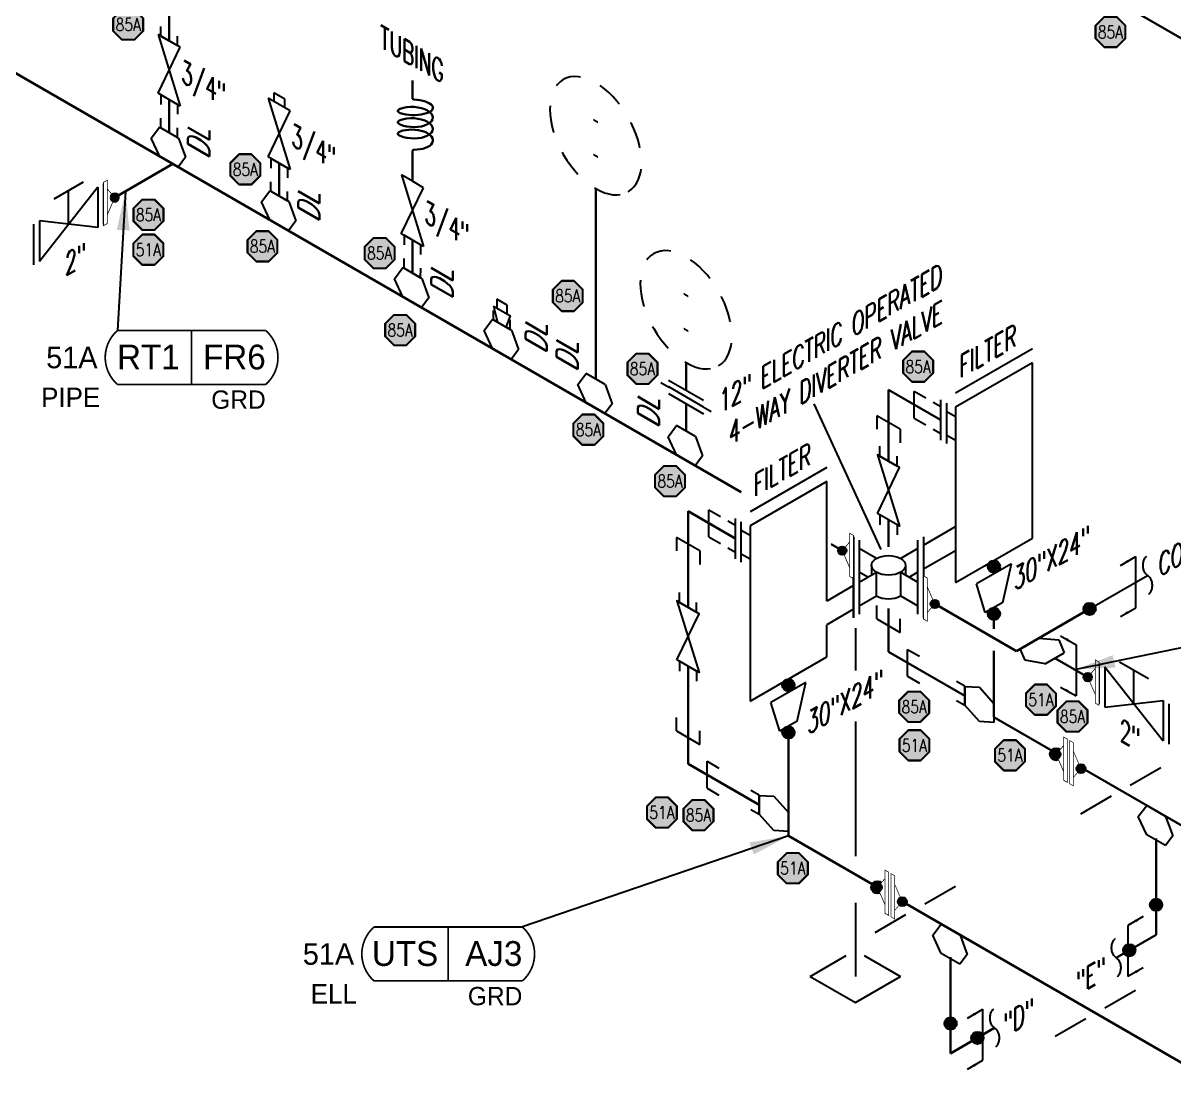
# Model space of a CAD drawing. Header units: inches. Extents: x 0 to 17.2, y 0 to 11.2.
# Drawn here: x 6.78 to 12.11, y 2.58 to 7.45 of the extents above; entities that cross this region are included whole.
import ezdxf
from ezdxf.enums import TextEntityAlignment as Align

# ---------------------------------------------------------------- set-up
doc = ezdxf.new("R2010")
doc.units = ezdxf.units.IN
doc.header["$MEASUREMENT"] = 0
doc.linetypes.add('HIDDEN2', pattern=[0.1875, 0.125, -0.0625])
for name, color, linetype in [('3', 1, 'Continuous'), ('COMP', 1, 'Continuous'), ('Continuation', 7, 'Continuous'), ('DL', 20, 'Continuous'), ('EQUIP', 131, 'Continuous'), ('FITTINGS', 4, 'Continuous'), ('PART_PCML', 7, 'Continuous'), ('PART_SelectedCML_RT', 132, 'Continuous'), ('PART_SelectedCML_UT', 132, 'Continuous'), ('PIPE-ANNO', 150, 'HIDDEN2'), ('TEXT', 7, 'Continuous'), ('UNAS.PIPE', 251, 'Continuous'), ('WELD POINTS', 41, 'Continuous'), ('Welds', 7, 'Continuous')]:
    doc.layers.add(name, color=color, linetype=linetype)
doc.layers.add('PIPE', color=7, linetype='Continuous', lineweight=30)
doc.styles.add('CMLPAS', font='')
doc.styles.add('ISO30', font='simplex.shx', dxfattribs={"width": 0.85, "oblique": 30, "height": 0.075})
doc.styles.add('PART_Standard', font='romans', dxfattribs={"width": 0.8, "height": 0.09})
doc.styles.add('Richmond', font='arial.ttf')
doc.styles.add('SIMPLEX', font='ROMANS')
doc.styles.get("Standard").update_dxf_attribs({"font": 'arial.ttf'})
doc.styles.get('CMLPAS').set_extended_font_data('Cordia New')
doc.dimstyles.new('Richmond', dxfattribs={"dimtxt": 0.18, "dimasz": 0.18, "dimexe": 0.18, "dimexo": 0.0625, "dimgap": 0.09, "dimtad": 0, "dimtih": 1, "dimtoh": 1, "dimdec": 4, "dimzin": 0, "dimdsep": 46, "dimtxsty": 'Richmond', "dimcen": 0.09, "dimadec": 0, "dimazin": 0, "dimtfac": 1, "dimtdec": 4, "dimtofl": 0, "dimtmove": 0, "dimatfit": 3, "dimfxl": 1, "dimtolj": 1, "dimtzin": 0, "dimarcsym": 0})
doc.dimstyles.get("Standard").update_dxf_attribs({"dimtxt": 0.18, "dimasz": 0.18, "dimexe": 0.18, "dimexo": 0.0625, "dimgap": 0.09, "dimtad": 0, "dimtih": 1, "dimtoh": 1, "dimdec": 4, "dimzin": 0, "dimdsep": 46, "dimtxsty": 'Standard', "dimcen": 0.09, "dimadec": 0, "dimazin": 0, "dimtfac": 1, "dimtdec": 4, "dimtofl": 0, "dimtmove": 0, "dimatfit": 3, "dimfxl": 1, "dimtolj": 1, "dimtzin": 0, "dimarcsym": 0})

# ---------------------------------------------------------------- blocks, each defined once
blk = doc.blocks.new('2_SOCKET_SINGLE_30')
at = {"color": 0, "linetype": 'ByBlock', "lineweight": -2}
for p, q in [((0, 0.0625), (0.0541, 0.0937)), ((0, 0.0625), (0, -0.0625)), ((0, -0.0625), (0.0541, -0.0313))]:
    blk.add_line(p, q, dxfattribs=at)
blk = doc.blocks.new('DL_Vert_30')
at = {"layer": 'DL', "style": 'ISO30', "oblique": 30, "width": 0.85}
blk.add_text('DL', height=0.1, rotation=90, dxfattribs=at).set_placement((0, 0))
blk = doc.blocks.new('1_Text_330')
at = {"layer": 'TEXT', "style": 'PART_Standard', "oblique": 330, "width": 0.8}
blk.add_attdef('3/4"', (0, 0), '', height=0.09, rotation=330, dxfattribs=at)
blk = doc.blocks.new('O-let 2')
at = {"layer": 'FITTINGS', "linetype": 'ByBlock'}
for p, q in [((11.0972, 20.3791), (11.136, 20.4308)), ((11.2238, 20.3801), (11.136, 20.4308)), ((11.1362, 20.2951), (11.0972, 20.3791)), ((11.2238, 20.3801), (11.2567, 20.2906)), ((11.2227, 20.2452), (11.1362, 20.2951)), ((11.2567, 20.2906), (11.2227, 20.2452))]:
    blk.add_line(p, q, dxfattribs=at)
blk = doc.blocks.new('Bleeder Valve 4')
at = {"layer": 'FITTINGS', "linetype": 'ByBlock'}
for p, q in [((0.0256, 0.2976), (-0.0253, 0.3271)), ((-0.0253, 0.3271), (-0.0253, 0.2874)), ((0.0002, 0.2727), (-0.051, 0.3022)), ((-0.051, 0.3022), (0.0515, -0.0297)), ((0.0513, 0.2431), (0.0002, 0.2727)), ((0.0256, 0.258), (0.0256, 0.2976)), ((-0.0515, 0.0297), (0.0513, 0.2431)), ((0.0515, -0.0297), (-0.0515, 0.0297))]:
    blk.add_line(p, q, dxfattribs=at)
blk = doc.blocks.new('Bleeder 4')
at = {"layer": 'PIPE', "linetype": 'Continuous'}
blk.add_line((0.0005, 0.1353), (0.0005, 0.2878), dxfattribs=at)
for name, p in [('Bleeder Valve 4', (0.0005, 0.2878)), ('O-let 2', (-11.1794, -20.2702))]:
    blk.add_blockref(name, p)
blk = doc.blocks.new('3_VALVE_FLANGE_GATE_30')
at = {"color": 0, "linetype": 'ByBlock', "lineweight": -2}
blk.add_wipeout([(-0.1624, -0.1875), (-0.1353, -0.1719), (0, 0), (0.1353, -0.0156), (0.1624, 0), (0.1624, 0.1875), (0.1353, 0.1719), (0, 0), (-0.1353, 0.0156), (-0.1624, 0)], dxfattribs=at)
for p, q in [((0.1353, 0.1719), (-0.1353, -0.1719)), ((0.0677, 0.1953), (-0.0677, 0.1172)), ((0.1353, 0.1719), (0.1353, -0.0156)), ((0.1624, 0.1875), (0.1624, 0)), ((0, 0), (0, 0.1563)), ((-0.1624, 0), (-0.1624, -0.1875)), ((-0.1353, 0.0156), (-0.1353, -0.1719)), ((0.1353, -0.0156), (-0.1353, 0.0156))]:
    blk.add_line(p, q, dxfattribs=at)
blk = doc.blocks.new('AM9A04')
at = {"linetype": 'Continuous', "const_width": 0.01}
blk.add_lwpolyline([(0, -0.289), (0, 0.289), (-0.05, 0.318), (-0.05, -0.26)], close=True, dxfattribs=at)
at = {"const_width": 0.01}
blk.add_lwpolyline([(-0.05, -0.144), (-0.15, 0.087), (-0.05, 0.202)], dxfattribs=at)
blk = doc.blocks.new('A09')
at = {"layer": 'Welds'}
h = blk.add_hatch(color=256, dxfattribs=at)
h.dxf.hatch_style = 1
h.paths.add_polyline_path([(-0.03, 0, 1), (0.03, 0, 1)])
blk.add_circle((0, 0), 0.03, dxfattribs=at)
blk = doc.blocks.new('*U81')
blk.add_wipeout([(0.052, -0.03), (0.0173, -0.07), (0.0173, -0.1101), (0, -0.1001), (0, 0.1001), (0.0173, 0.0901), (0.0173, 0.05)]).dxf.layer = 'COMP'
at = {"layer": '3', "xscale": 0.65, "yscale": 0.65, "zscale": 0.65}
blk.add_blockref('A09', (0.052, -0.03), dxfattribs=at)
at = {"layer": 'COMP', "xscale": 0.3466300616258731, "yscale": 0.3466300616258731, "zscale": 0.3466300616258731, "rotation": 180}
blk.add_blockref('AM9A04', (0, 0), dxfattribs=at)
blk = doc.blocks.new('1_Text_30')
at = {"layer": 'TEXT', "style": 'PART_Standard', "oblique": 30, "width": 0.8}
blk.add_attdef('TEXT', (0, 0), '', height=0.09, rotation=30, dxfattribs=at)
blk = doc.blocks.new('2_PLUG_PIPE_30')
at = {"color": 0, "linetype": 'ByBlock', "lineweight": -2}
blk.add_wipeout([(0, 0.0231), (0, -0.0231), (0.0551, -0.0133), (0.0551, 0.0037), (0.0903, 0.0241), (0.0903, 0.0802), (0.0551, 0.0599), (0.0551, 0.0769)], dxfattribs=at)
for p, q in [((0.0551, 0.0769), (0, 0.0231)), ((0.0903, 0.0802), (0.0551, 0.0599)), ((0.0551, 0.0769), (0.0551, -0.0133)), ((0.0903, 0.0241), (0.0903, 0.0802)), ((0, 0.0231), (0, -0.0231)), ((0.0551, 0.0037), (0.0903, 0.0241)), ((0, -0.0231), (0.0551, -0.0133))]:
    blk.add_line(p, q, dxfattribs=at)
blk = doc.blocks.new('1_ID-BUBBLE_INSTRUMENT_330')
at = {"color": 0, "linetype": 'ByBlock', "lineweight": -2, "extrusion": (0, 0, -1)}
blk.add_ellipse((0, 0), major_axis=(0.1502, -0.2601), ratio=0.57735, dxfattribs=at)
at = {"color": 0, "linetype": 'ByBlock', "lineweight": -2, "oblique": 330}
for tag, p in [('INST.TYPE', (0.0187, 0.067)), ('NUM', (0.0187, -0.0943))]:
    blk.add_attdef(tag, text='', height=0.075, rotation=330, dxfattribs=at).set_placement(p, align=Align.MIDDLE_CENTER)
blk = doc.blocks.new('2_WELD_SINGLE_00')
at = {"linetype": 'ByBlock', "lineweight": -2}
h = blk.add_hatch(color=0, dxfattribs=at)
edge = h.paths.add_edge_path()
edge.add_arc((0, 0), 0.0286, 0, 360)
at = {"color": 0, "linetype": 'ByBlock', "lineweight": -2}
blk.add_circle((0, 0), 0.0286, dxfattribs=at)
blk = doc.blocks.new('2_REDUCER_THREAD_CONCENTRIC_30')
at = {"color": 0, "linetype": 'ByBlock', "lineweight": -2}
blk.add_wipeout([(0.0677, 0.0859), (-0.0677, 0.0547), (-0.0677, -0.1328), (0.0677, -0.0078)], dxfattribs=at)
for p, q in [((0.0677, 0.0859), (-0.0677, 0.0547)), ((-0.0677, -0.1328), (-0.0677, 0.0547)), ((0.0677, -0.0078), (0.0677, 0.0859)), ((0.0677, -0.0078), (-0.0677, -0.1328))]:
    blk.add_line(p, q, dxfattribs=at)
blk = doc.blocks.new('O-let 4')
at = {"layer": 'FITTINGS', "linetype": 'ByBlock'}
for p, q in [((-0.1013, 0.0417), (-0.0338, 0.0377)), ((-0.1013, -0.0457), (-0.1013, 0.0417)), ((-0.0338, 0.0377), (0.0338, -0.0377)), ((-0.0338, -0.1212), (-0.1013, -0.0457)), ((0.0338, -0.0377), (0.0338, -0.1251)), ((0.0338, -0.1251), (-0.0338, -0.1212))]:
    blk.add_line(p, q, dxfattribs=at)
blk = doc.blocks.new('*U115')
blk.add_wipeout([(-0.0515, -0.1067), (0.0515, -0.1661), (0, 0), (0.0515, 0.1067), (-0.0515, 0.1661), (0, 0)]).dxf.layer = 'FITTINGS'
at = {"layer": 'FITTINGS'}
blk.add_lwpolyline([(-0.0515, -0.1067), (0.0515, 0.1067), (-0.0515, 0.1661), (0.0515, -0.1661)], close=True, dxfattribs=at)
at = {"layer": 'FITTINGS', "xscale": 0.7320126629850954, "yscale": 0.7320126629850954, "zscale": 0.7320126629850954}
for p, rotation in [((0, 0.1364), 59.99999999999999), ((0, -0.1364), 239.9999999999999)]:
    blk.add_blockref('2_SOCKET_SINGLE_30', p, dxfattribs=dict(at, rotation=rotation))
blk = doc.blocks.new('1_BREAK-PIPE_PIPE_00')
at = {"color": 0, "linetype": 'ByBlock', "lineweight": -2}
for centre, major_axis in [((-0.03, 0.092), (0, -0.101)), ((0.03, -0.092), (0, 0.101))]:
    blk.add_ellipse(centre, major_axis=major_axis, ratio=0.711978, start_param=0.427466, end_param=3.141593, dxfattribs=at)
blk = doc.blocks.new('1_Tilde_00')
at = {"layer": 'PIPE-ANNO', "xscale": -0.5000000000000001, "yscale": 0.5, "zscale": 0.5}
blk.add_blockref('1_BREAK-PIPE_PIPE_00', (0, 0), dxfattribs=at)
blk = doc.blocks.new('1_Cont_30')
at = {"layer": 'Continuation', "style": 'PART_Standard', "oblique": 30, "width": 0.8}
blk.add_attdef('CONT', (0, 0), '', height=0.09, rotation=30, dxfattribs=at)
blk = doc.blocks.new('4_SUPPORT_I-BEAM_30')
at = {"color": 0, "linetype": 'ByBlock', "lineweight": -2}
for p, q in [((-0.0435, 0.0251), (-0.1857, 0.1072)), ((0.1857, -0.1072), (0.0435, -0.0251))]:
    blk.add_line(p, q, dxfattribs=at)
blk = doc.blocks.new('3-Loop')
at = {"layer": 'PIPE', "ltscale": 0.5}
for points in [[(-0.4677, 0), (-0.3865, 0)], [(-0.1397, 0), (0, 0)]]:
    blk.add_lwpolyline(points, dxfattribs=at)
for centre, major_axis, ratio, start_param, end_param in [((-0.3432, -0.0009), (0.0023, -0.0946), 0.379153, 4.759988, 8.496899), ((-0.2982, -0.0017), (-0.0037, 0.0937), 0.498281, 0.882377, 5.362584), ((-0.2457, -0.0017), (-0.0037, 0.0937), 0.498281, 0.882377, 5.362568), ((-0.193, -0.0017), (-0.0037, 0.0937), 0.498281, 0.882377, 4.632135)]:
    blk.add_ellipse(centre, major_axis=major_axis, ratio=ratio, start_param=start_param, end_param=end_param, dxfattribs=at)
at = {"layer": 'PIPE'}
for points in [[(-0.3159, 0.0565), (-0.3266, 0.0807), (-0.3367, 0.0564), (-0.3367, 0.0564)], [(-0.2633, 0.0565), (-0.2741, 0.0807), (-0.2841, 0.0564), (-0.2841, 0.0564)], [(-0.2107, 0.0565), (-0.2214, 0.0807), (-0.2314, 0.0564), (-0.2314, 0.0564)], [(-0.3791, -0.0064), (-0.3793, 0), (-0.3865, 0), (-0.3865, 0)], [(-0.1397, 0), (-0.1462, 0), (-0.1461, -0.0074), (-0.1461, -0.0074)]]:
    blk.add_open_spline(points, degree=3, dxfattribs=at)
blk = doc.blocks.new('*U111')
blk.add_wipeout([(-0.0234, 0.1133), (-0.0234, 0.0732), (-0.0581, 0.0332), (-0.0234, -0.0469), (-0.0234, -0.0869), (0.0222, -0.1133), (0.0222, -0.0732), (0.0569, -0.0332), (0.0222, 0.0469), (0.0222, 0.0869)])
at = {"linetype": 'Continuous', "const_width": 0.003}
blk.add_lwpolyline([(0.0049, -0.1032), (0.0222, -0.1133), (0.0222, 0.0869), (0.0049, 0.0969)], close=True, dxfattribs=at)
at = {"const_width": 0.003}
blk.add_lwpolyline([(0.0222, 0.0469), (0.0569, -0.0332), (0.0222, -0.0732)], dxfattribs=at)
at = {"xscale": 0.3466300616258731, "yscale": 0.3466300616258731, "zscale": 0.3466300616258731}
blk.add_blockref('AM9A04', (-0.0061, 0.0032), dxfattribs=at)
at = {"layer": 'Welds', "xscale": 0.7, "yscale": 0.7, "zscale": 0.7}
for p in [(-0.0581, 0.0332), (0.0569, -0.0332)]:
    blk.add_blockref('A09', p, dxfattribs=at)
blk = doc.blocks.new('2_UNION_THREAD_30')
at = {"color": 0, "linetype": 'ByBlock', "lineweight": -2}
blk.add_wipeout([(-0.0271, -0.1094), (0.0271, -0.0781), (0.0271, 0.1094), (-0.0271, 0.0781)], dxfattribs=at)
for p, q in [((0, 0.1345), (0, -0.1345)), ((0.0271, 0.1094), (0.0271, -0.0781)), ((-0.0271, 0.0781), (-0.0271, -0.1094))]:
    blk.add_line(p, q, dxfattribs=at)
blk = doc.blocks.new('PART_PCML')
blk.add_hatch(color=0).paths.add_polyline_path([(-0.0699, -0.029), (-0.029, -0.0699), (0.029, -0.0699), (0.0699, -0.029), (0.0699, 0.029), (0.029, 0.0699), (-0.029, 0.0699), (-0.0699, 0.029)])
at = {"color": 7, "const_width": 0.009}
blk.add_lwpolyline([(-0.0699, 0.029), (-0.029, 0.0699), (0.029, 0.0699), (0.0699, 0.029), (0.0699, -0.029), (0.029, -0.0699), (-0.029, -0.0699), (-0.0699, -0.029), (-0.0699, 0.029), (-0.029, 0.0699)], dxfattribs=at)
at = {"color": 18, "true_color": 0x000000}
blk.add_lwpolyline([(-0.029, 0.0699), (-0.0699, 0.029), (-0.0699, -0.029), (-0.029, -0.0699), (0.029, -0.0699), (0.0699, -0.029), (0.0699, 0.029), (0.029, 0.0699)], close=True, dxfattribs=at)
at = {"color": 7, "true_color": 0xffffff, "style": 'SIMPLEX', "width": 0.8, "flags": 1}
for tag, p in [('CIRCUIT', (-0.0939, 0.0889)), ('DM', (-0.0527, -0.1332)), ('TYPE', (-0.0749, -0.2043))]:
    blk.add_attdef(tag, p, '', height=0.0586, dxfattribs=at)
at = {"color": 7, "true_color": 0xffffff, "style": 'SIMPLEX', "width": 0.8}
blk.add_attdef('DMDISP', text='', height=0.0586, dxfattribs=at).set_placement((0, 0), align=Align.MIDDLE_CENTER)
blk = doc.blocks.new('CMLPAS')
at = {"const_width": 0.008}
blk.add_lwpolyline([(0.0625, 0.125, 0.454441), (0.0625, -0.125), (0.75, -0.125, 0.454441), (0.75, 0.125)], format="xyb", close=True, dxfattribs=at)
blk.add_lwpolyline([(0.4063, -0.125), (0.4063, 0.125)], dxfattribs=at)
at = {"style": 'CMLPAS', "flags": 1}
for tag, p in [('STATE', (0.75, 0.6229)), ('DL', (0.75, 0.4817)), ('CIRCUIT', (0.75, 0.3405)), ('SUBSINTERVAL(MONTHS)', (-0.0251, -0.3355)), ('OLD_ID', (0.75, -0.3366)), ('OLD_NDE', (0.75, -0.4778)), ('OLD_ENTY', (0.7411, -0.6357)), ('SIZE', (0.7473, -0.7611)), ('SPEC', (0.7473, -0.9022)), ('JUSTIFY', (0.7473, -1.0434)), ('COMMENTS', (0.7473, -1.1846)), ('OLD_ASSET', (0.75, -1.3262)), ('SCHED', (0.7371, -1.4689)), ('NOM_THICK', (0.7521, -1.6102)), ('CORR_ALLOW', (0.763, -1.7453)), ('TML_STATUS', (0.7723, -1.8777)), ('FLOW_ORDER', (0.7785, -2.1301))]:
    blk.add_attdef(tag, text='', height=0.1, dxfattribs=at).set_placement(p, align=Align.MIDDLE_RIGHT)
at = {"style": 'CMLPAS'}
for tag, height, p in [('CHILD', 0.25, (0.75, 0.269)), ('###', 0.115, (0.75, 0.002)), ('ACCESS', 0.085, (0.75, -0.1954))]:
    blk.add_attdef(tag, text='', height=height, dxfattribs=at).set_placement(p, align=Align.MIDDLE_RIGHT)
at = {"color": 152, "style": 'CMLPAS'}
for tag, height, p in [('SPECIAL', 0.085, (0.4055, 0.1897)), ('DM-TYPE', 0.1, (-0.03, 0)), ('COMP', 0.09, (-0.0174, -0.185))]:
    blk.add_attdef(tag, text='', height=height, dxfattribs=at).set_placement(p, align=Align.MIDDLE_RIGHT)
at = {"style": 'CMLPAS'}
blk.add_attdef('NDE', text='', height=0.115, dxfattribs=at).set_placement((0.206, 0.002), align=Align.MIDDLE_CENTER)
blk = doc.blocks.new('*U123')
at = {"color": 20, "linetype": 'ByBlock', "ltscale": 0.7}
blk.add_line((0.0541, 0.1498), (0.0541, -0.0873), dxfattribs=at)
for points in [[(0.1257, 0.191), (0.0541, 0.1498)], [(0.1257, -0.0459), (0.0541, -0.0873)]]:
    blk.add_leader(points, dimstyle='Richmond', override={"dimasz": 0.04, "dimgap": 0.09, "dimtad": 0}, dxfattribs=at)

msp = doc.modelspace()

# ---------------------------------------------------------------- linework, layer by layer
at = {"layer": 'EQUIP'}
for p, q in [((11.4581, 5.9384), (11.102, 5.7328)), ((11.4581, 5.8733), (11.102, 5.6677)), ((11.4581, 5.0606), (11.4581, 5.8733)), ((10.5051, 5.3881), (10.149, 5.1825)), ((10.5051, 5.3231), (10.149, 5.1175)), ((10.5051, 4.769), (10.5051, 5.3231)), ((11.102, 4.855), (11.4581, 5.0606)), ((10.5051, 4.5104), (10.5051, 4.6592)), ((10.149, 4.3048), (10.5051, 4.5104))]:
    msp.add_line(p, q, dxfattribs=at)
at = {"layer": 'FITTINGS', "linetype": 'ByBlock'}
for p, q in [((7.4552, 7.3659), (7.4041, 7.3954)), ((7.4041, 7.3954), (7.5065, 7.0635)), ((7.5063, 7.3364), (7.4552, 7.3659)), ((7.4036, 7.123), (7.5063, 7.3364)), ((7.5065, 7.0635), (7.4036, 7.123)), ((8.5831, 6.7147), (8.532, 6.7442)), ((8.532, 6.7442), (8.6344, 6.4123)), ((8.5315, 6.4717), (8.6343, 6.6852)), ((8.6343, 6.6852), (8.5831, 6.7147)), ((8.6344, 6.4123), (8.5315, 6.4717))]:
    msp.add_line(p, q, dxfattribs=at)
at = {"layer": 'FITTINGS', "linetype": 'ByBlock', "lineweight": -2}
for p, q in [((10.9105, 5.6171), (10.9105, 5.7421)), ((10.9105, 5.7421), (10.9647, 5.7109)), ((10.8452, 5.5653), (10.7369, 5.6278)), ((10.7369, 5.6278), (10.7369, 5.5653)), ((10.9105, 5.6171), (10.9647, 5.5859)), ((10.8452, 5.5653), (10.8452, 5.5028)), ((9.9575, 5.0669), (9.9575, 5.1919)), ((9.9575, 5.1919), (10.0116, 5.1606)), ((10.9534, 5.0279), (11.102, 5.1137)), ((9.9157, 5.0014), (9.8075, 5.0639)), ((9.8075, 5.0639), (9.8075, 5.0014)), ((9.9575, 5.0669), (10.0116, 5.0356)), ((10.6286, 5.0667), (10.6286, 4.8792)), ((10.9263, 5.0511), (10.9263, 4.8636)), ((10.9534, 5.0667), (10.9534, 4.8792)), ((9.9157, 5.0014), (9.9157, 4.9389)), ((10.8463, 4.966), (10.9263, 5.0122)), ((10.9534, 4.918), (11.102, 5.0038)), ((10.9263, 4.856), (10.8463, 4.9022)), ((10.8862, 4.8792), (10.9263, 4.9024)), ((10.9263, 4.8948), (10.9263, 4.7073)), ((10.9534, 4.8792), (10.9534, 4.6917)), ((10.6286, 4.8404), (10.5051, 4.769)), ((10.6557, 4.7461), (10.7357, 4.7923)), ((10.9263, 4.7461), (10.8463, 4.7923)), ((10.6286, 4.7305), (10.5051, 4.6592)), ((10.7369, 4.6858), (10.7369, 4.7483)), ((10.7369, 4.6858), (10.8452, 4.6233)), ((10.8452, 4.6233), (10.8452, 4.6858)), ((10.6375, 4.6431), (10.6375, 4.4463)), ((10.8799, 4.4198), (10.8799, 4.5448)), ((10.8799, 4.5448), (10.9341, 4.5135)), ((10.8799, 4.4198), (10.9341, 4.3885)), ((9.8075, 4.1668), (9.8075, 4.2293)), ((9.8075, 4.1668), (9.9157, 4.1043)), ((9.9157, 4.1043), (9.9157, 4.1668)), ((10.6375, 4.21), (10.6375, 3.5853)), ((9.9505, 3.9008), (9.9505, 4.0258)), ((9.9505, 4.0258), (10.0046, 3.9946)), ((9.9505, 3.9008), (10.0046, 3.8696)), ((10.6375, 3.3703), (10.6375, 3.0282)), ((10.4278, 3.0282), (10.5955, 3.125)), ((10.6782, 3.1258), (10.8473, 3.0282)), ((10.4278, 3.0282), (10.6375, 2.9071)), ((10.6375, 2.9071), (10.8473, 3.0282))]:
    msp.add_line(p, q, dxfattribs=at)
at = {"layer": 'FITTINGS'}
for p, q in [((10.7128, 4.9341), (10.7128, 4.889)), ((10.8692, 4.9341), (10.8692, 4.889)), ((10.7357, 4.7923), (10.7357, 4.9022)), ((10.8463, 4.9022), (10.8463, 4.7923))]:
    msp.add_line(p, q, dxfattribs=at)
msp.add_ellipse((10.791, 4.9341), major_axis=(-0.0782, 0), ratio=0.57735, dxfattribs=at)
msp.add_ellipse((10.791, 4.8242), major_axis=(-0.0782, 0), ratio=0.57735, start_param=0.785398, end_param=2.356194, dxfattribs=at)
at = {"layer": 'PIPE'}
for p, q in [((2.2833, 9.7911), (10.1079, 5.2736)), ((14.7363, 5.8841), (9.9346, 8.6563)), ((7.4552, 7.3659), (7.4552, 7.7404)), ((7.4727, 6.795), (7.2029, 6.6393)), ((11.102, 5.5691), (10.791, 5.7486)), ((10.149, 5.0188), (9.8616, 5.1848)), ((9.8616, 5.1848), (9.8616, 4.0147)), ((11.2801, 4.9578), (11.2801, 4.6406)), ((10.791, 4.7342), (10.791, 4.5336)), ((11.3843, 4.5366), (11.7237, 4.7326)), ((11.2801, 4.5385), (11.2801, 4.23)), ((11.5627, 4.504), (11.715, 4.4161)), ((10.327, 4.4076), (10.327, 3.6798)), ((11.2801, 4.23), (13.9422, 2.6931)), ((10.327, 3.6798), (12.9892, 2.1428)), ((12.0322, 3.6678), (12.0322, 3.2221)), ((11.8468, 3.115), (12.0322, 3.2221)), ((11.0792, 3.1176), (11.0792, 2.6718)), ((11.0792, 2.6718), (11.283, 2.7895))]:
    msp.add_line(p, q, dxfattribs=at)
at = {"layer": 'PIPE', "linetype": 'Continuous'}
for p, q in [((7.455, 6.9408), (7.455, 7.0932)), ((9.4333, 5.7986), (9.4333, 6.681)), ((8.583, 6.2896), (8.583, 6.442)), ((9.8524, 5.5567), (9.8524, 5.8739)), ((11.145, 4.3292), (10.791, 4.5336)), ((10.192, 3.8239), (9.8616, 4.0147))]:
    msp.add_line(p, q, dxfattribs=at)
at = {"layer": 'UNAS.PIPE'}
msp.add_line((11.7237, 4.7326), (11.9923, 4.8877), dxfattribs=at)

# ---------------------------------------------------------------- block references
for p in [(11.9923, 4.8877), (11.8468, 3.115), (11.283, 2.7895), (11.283, 2.7895)]:
    msp.add_blockref('1_Tilde_00', p)
at = {"layer": 'Continuation'}
for p, values in [((12.0441, 4.8789), {'CONT': 'CONT. 0014t-X001-010-50'}), ((11.6618, 2.9405), {'CONT': '"E"'}), ((11.3247, 2.7459), {'CONT': '"D"'})]:
    msp.add_blockref('1_Cont_30', p, dxfattribs=at).add_auto_attribs(values)
at = {"layer": 'DL'}
for name, p in [('DL_Vert_30', (7.6425, 6.8158)), ('DL_Vert_30', (8.1532, 6.5209)), ('DL_Vert_30', (8.7705, 6.1645)), ('DL_Vert_30', (9.207, 5.9125)), ('DL_Vert_30', (9.351, 5.8294)), ('DL_Vert_30', (9.728, 5.5676)), ('*U123', (11.8468, 3.115))]:
    msp.add_blockref(name, p, dxfattribs=at)
at = {"layer": 'DL', "rotation": 180}
for p in [(11.9923, 4.8877), (11.283, 2.7895)]:
    msp.add_blockref('*U123', p, dxfattribs=at)
at = {"layer": 'DL', "xscale": -1, "rotation": 359.9870724104161}
msp.add_blockref('*U123', (11.715, 4.4161), dxfattribs=at)
at = {"layer": 'FITTINGS'}
for p, xscale, yscale, zscale, rotation in [((7.4552, 7.3659), 0.713168504377533, 0.713168504377533, 0.713168504377533, 60.00472395489207), ((7.455, 7.0932), 0.713168504377533, 0.713168504377533, 0.713168504377533, 240.0047239548921), ((7.455, 6.9408), 0.7131685043775329, 0.7131685043775329, 0.7131685043775329, 60.00472395489211), ((7.9657, 6.7984), 0.713168504377533, 0.713168504377533, 0.713168504377533, 240.0047239548921), ((7.9657, 6.646), 0.7131685043775329, 0.7131685043775329, 0.7131685043775329, 60.00472395489211), ((8.583, 6.442), 0.713168504377533, 0.713168504377533, 0.713168504377533, 240.0047239548921), ((8.583, 6.2896), 0.7131685043775329, 0.7131685043775329, 0.7131685043775329, 60.00472395489211), ((11.145, 4.3292), -0.7131685043775329, 0.7131685043775328, 0.7131685043775329, 359.995276045108), ((10.192, 3.8239), -0.7131685043775329, 0.7131685043775328, 0.7131685043775329, 359.995276045108)]:
    msp.add_blockref('2_SOCKET_SINGLE_30', p, dxfattribs=dict(at, xscale=xscale, yscale=yscale, zscale=zscale, rotation=rotation))
for name, p in [('Bleeder 4', (7.9652, 6.5107)), ('O-let 2', (-3.7249, -13.4647)), ('O-let 2', (-2.5969, -14.1159)), ('O-let 2', (-2.1814, -14.3558)), ('O-let 2', (-1.7466, -14.6068)), ('O-let 2', (-1.3275, -14.8488)), ('O-let 4', (11.2463, 4.3312)), ('O-let 4', (10.2933, 3.8259)), ('O-let 2', (0.8523, -16.6097)), ('O-let 2', (-0.1007, -17.1599))]:
    msp.add_blockref(name, p, dxfattribs=at)
at = {"layer": 'FITTINGS', "rotation": 239.9999999999999}
msp.add_blockref('O-let 2', (-0.5195, 24.3886), dxfattribs=at)
at = {"layer": 'FITTINGS', "xscale": -1}
for p in [(11.8687, 3.8902), (10.9156, 3.34), (11.75, 2.8582)]:
    msp.add_blockref('4_SUPPORT_I-BEAM_30', p, dxfattribs=at)
at = {"layer": 'PART_PCML', "color": 13}
for p in [(7.2654, 7.4413), (11.8203, 7.4068), (7.8085, 6.7701), (7.3593, 6.5595), (7.8878, 6.4134), (8.4312, 6.3817), (9.3038, 6.1833), (8.5264, 6.025), (10.9285, 5.8552), (9.3994, 5.5632), (9.778, 5.3245), (10.9102, 4.2786), (9.9099, 3.7763)]:
    msp.add_blockref('PART_PCML', p, dxfattribs=at).add_auto_attribs({'DMDISP': '85A'})
at = {"layer": 'PART_PCML', "color": 96}
for p in [(7.359, 6.3976), (11.498, 4.3114), (10.9113, 4.0997), (11.3543, 4.0537), (9.7402, 3.7884), (10.3474, 3.5302)]:
    msp.add_blockref('PART_PCML', p, dxfattribs=at).add_auto_attribs({'DMDISP': '51A'})
at = {"layer": 'PART_SelectedCML_RT'}
msp.add_blockref('CMLPAS', (7.1531, 5.8981), dxfattribs=at).add_auto_attribs({'###': 'FR6', 'NDE': 'RT1', 'DM-TYPE': '51A', 'COMP': 'PIPE', 'ACCESS': 'GRD'})
at = {"layer": 'PART_SelectedCML_UT'}
msp.add_blockref('CMLPAS', (8.3431, 3.1327), dxfattribs=at).add_auto_attribs({'###': 'AJ3', 'NDE': 'UTS', 'DM-TYPE': '51A', 'COMP': 'ELL', 'ACCESS': 'GRD'})
at = {"layer": 'PIPE', "ltscale": 0.5, "xscale": -1, "rotation": 90.00000000000007}
msp.add_blockref('3-Loop', (8.5831, 6.7147), dxfattribs=at)
at = {"layer": 'PIPE-ANNO'}
for p in [(9.4333, 6.9262), (9.8524, 6.1192)]:
    msp.add_blockref('1_ID-BUBBLE_INSTRUMENT_330', p, dxfattribs=at).add_auto_attribs({'INST.TYPE': '-', 'NUM': '-'})
at = {"layer": 'TEXT'}
for name, p, values in [('1_Text_330', (8.4343, 7.3364), {'3/4"': 'TUBING'}), ('1_Text_330', (7.5112, 7.178), {'3/4"': '3/4"'}), ('1_Text_330', (8.0218, 6.8832), {'3/4"': '3/4"'}), ('1_Text_330', (8.6391, 6.5268), {'3/4"': '3/4"'}), ('1_Text_30', (11.1201, 5.8004), {'TEXT': 'FILTER'}), ('1_Text_30', (10.167, 5.2502), {'TEXT': 'FILTER'})]:
    msp.add_blockref(name, p, dxfattribs=at).add_auto_attribs(values)
at = {"layer": 'WELD POINTS'}
for p in [(11.7237, 4.7326), (11.5684, 4.0583), (10.7398, 3.4415), (12.0322, 3.3605), (11.0792, 2.8103), (11.2036, 2.7437)]:
    msp.add_blockref('2_WELD_SINGLE_00', p, dxfattribs=at)
at = {"layer": 'WELD POINTS', "rotation": 180}
msp.add_blockref('2_WELD_SINGLE_00', (11.9078, 3.1502), dxfattribs=at)

# ---------------------------------------------------------------- leaders
at = {"layer": 'PART_SelectedCML_UT'}
msp.add_leader([(10.327, 3.6798), (9.0931, 3.2577)], dimstyle='Standard', dxfattribs=at)

# ---------------------------------------------------------------- next in the draw order: block references
at = {"layer": 'COMP', "ltscale": 0.65, "rotation": 180}
msp.add_blockref('*U81', (10.6286, 4.9729), dxfattribs=at)
at = {"layer": 'COMP', "ltscale": 0.65}
msp.add_blockref('*U81', (10.9534, 4.7854), dxfattribs=at)
at = {"layer": 'COMP'}
for p in [(11.6265, 4.0251), (10.7979, 3.4083)]:
    msp.add_blockref('*U111', p, dxfattribs=at)
at = {"layer": 'FITTINGS'}
for name, p in [('3_VALVE_FLANGE_GATE_30', (6.9886, 6.5155)), ('*U115', (10.791, 5.2813)), ('*U115', (9.8616, 4.6031))]:
    msp.add_blockref(name, p, dxfattribs=at)
at = {"layer": 'FITTINGS', "rotation": 59.99999999999999}
for name, p in [('2_PLUG_PIPE_30', (8.9985, 6.0497)), ('2_UNION_THREAD_30', (9.8524, 5.7153))]:
    msp.add_blockref(name, p, dxfattribs=at)
at = {"layer": 'FITTINGS', "yscale": -1, "rotation": 299.9999999999999}
for p in [(11.2801, 4.8168), (10.327, 4.2666)]:
    msp.add_blockref('2_REDUCER_THREAD_CONCENTRIC_30', p, dxfattribs=at)
at = {"layer": 'FITTINGS', "xscale": -1}
msp.add_blockref('3_VALVE_FLANGE_GATE_30', (11.9294, 4.2923), dxfattribs=at)

# ---------------------------------------------------------------- next in the draw order: wipeouts: each hides what was drawn before it
for points in [[(11.2097, 5.5618), (11.2097, 5.4604), (11.0575, 5.5398), (11.0575, 5.501), (11.034, 5.5146), (11.034, 5.7021), (11.0575, 5.6885), (11.0575, 5.6497)], [(10.2567, 5.0116), (10.2567, 4.9102), (10.1044, 4.9896), (10.1044, 4.9508), (10.081, 4.9643), (10.081, 5.1518), (10.1044, 5.1383), (10.1044, 5.0995)]]:
    msp.add_wipeout(points).dxf.layer = 'FITTINGS'

# ---------------------------------------------------------------- next in the draw order: linework, layer by layer
at = {"layer": 'EQUIP'}
for p, q in [((11.102, 5.6677), (11.102, 4.855)), ((10.149, 5.1175), (10.149, 4.3048))]:
    msp.add_line(p, q, dxfattribs=at)
at = {"layer": 'FITTINGS', "linetype": 'ByBlock', "lineweight": -2}
for p, q in [((10.9985, 5.6913), (11.034, 5.6708)), ((11.034, 5.5146), (11.034, 5.7021)), ((11.0611, 5.4989), (11.0611, 5.6864)), ((11.0611, 5.6476), (11.102, 5.624)), ((10.9985, 5.5663), (11.034, 5.5458)), ((11.0611, 5.5378), (11.102, 5.5141)), ((10.0455, 5.1411), (10.081, 5.1206)), ((10.081, 4.9643), (10.081, 5.1518)), ((10.1081, 4.9487), (10.1081, 5.1362)), ((10.1081, 5.0974), (10.149, 5.0738)), ((10.6557, 5.0511), (10.6557, 4.8636)), ((10.0455, 5.0161), (10.081, 4.9956)), ((10.1081, 4.9875), (10.149, 4.9639)), ((10.7357, 4.966), (10.6557, 5.0122)), ((10.6286, 4.8792), (10.6286, 4.6917)), ((10.6286, 4.6917), (10.6286, 4.8792)), ((10.6959, 4.8792), (10.6557, 4.9024)), ((10.6557, 4.856), (10.7357, 4.9022)), ((10.6557, 4.8948), (10.6557, 4.7073))]:
    msp.add_line(p, q, dxfattribs=at)
at = {"layer": 'PIPE'}
for p, q in [((10.791, 5.7486), (10.791, 5.4177)), ((10.791, 5.1449), (10.791, 5.0197)), ((10.5767, 5.0029), (10.5253, 5.0326)), ((11.0054, 4.7554), (11.3843, 4.5366))]:
    msp.add_line(p, q, dxfattribs=at)
at = {"layer": 'UNAS.PIPE'}
msp.add_line((10.7572, 5.0075), (10.446, 5.6829), dxfattribs=at)

# ---------------------------------------------------------------- next in the draw order: block references
at = {"layer": 'COMP', "ltscale": 0.65, "xscale": -1, "rotation": 180}
msp.add_blockref('*U81', (7.1509, 6.6093), dxfattribs=at)
at = {"layer": 'COMP', "ltscale": 0.65, "rotation": 180}
msp.add_blockref('*U81', (11.767, 4.386), dxfattribs=at)
at = {"layer": 'FITTINGS', "xscale": 0.7131685043775329, "yscale": 0.7131685043775329, "zscale": 0.7131685043775329, "rotation": 60.00472395489211}
msp.add_blockref('2_SOCKET_SINGLE_30', (8.9985, 6.0497), dxfattribs=at)
at = {"layer": 'PART_PCML', "color": 13}
msp.add_blockref('PART_PCML', (9.6502, 5.8456), dxfattribs=at).add_auto_attribs({'DMDISP': '85A'})
at = {"layer": 'TEXT'}
for name, p, values in [('1_Text_30', (6.9735, 6.2752), {'TEXT': '2"'}), ('1_Text_30', (10.0069, 5.6368), {'TEXT': '12" ELECTRIC OPERATED'}), ('1_Text_30', (10.0521, 5.4889), {'TEXT': '4-WAY DIVERTER VALVE'}), ('1_Text_30', (11.3735, 4.8156), {'TEXT': '30"X24"'}), ('1_Text_30', (10.4155, 4.1484), {'TEXT': '30"X24"'}), ('1_Text_330', (11.8638, 4.1238), {'3/4"': '2"'})]:
    msp.add_blockref(name, p, dxfattribs=at).add_auto_attribs(values)
at = {"layer": 'WELD POINTS'}
for p in [(11.2801, 4.9288), (11.2801, 4.709), (10.327, 4.3785), (10.327, 4.1588)]:
    msp.add_blockref('2_WELD_SINGLE_00', p, dxfattribs=at)

# ---------------------------------------------------------------- next in the draw order: block references
at = {"layer": 'PART_PCML', "color": 13}
msp.add_blockref('PART_PCML', (11.6444, 4.2334), dxfattribs=at).add_auto_attribs({'DMDISP': '85A'})

# ---------------------------------------------------------------- next in the draw order: leaders
at = {"layer": 'PART_SelectedCML_RT'}
for points in [[(7.2525, 6.6679), (7.2156, 6.0231)], [(11.6609, 4.4524), (13.4318, 4.82)]]:
    msp.add_leader(points, dimstyle='Standard', dxfattribs=at)

doc.saveas('drawing.dxf')
